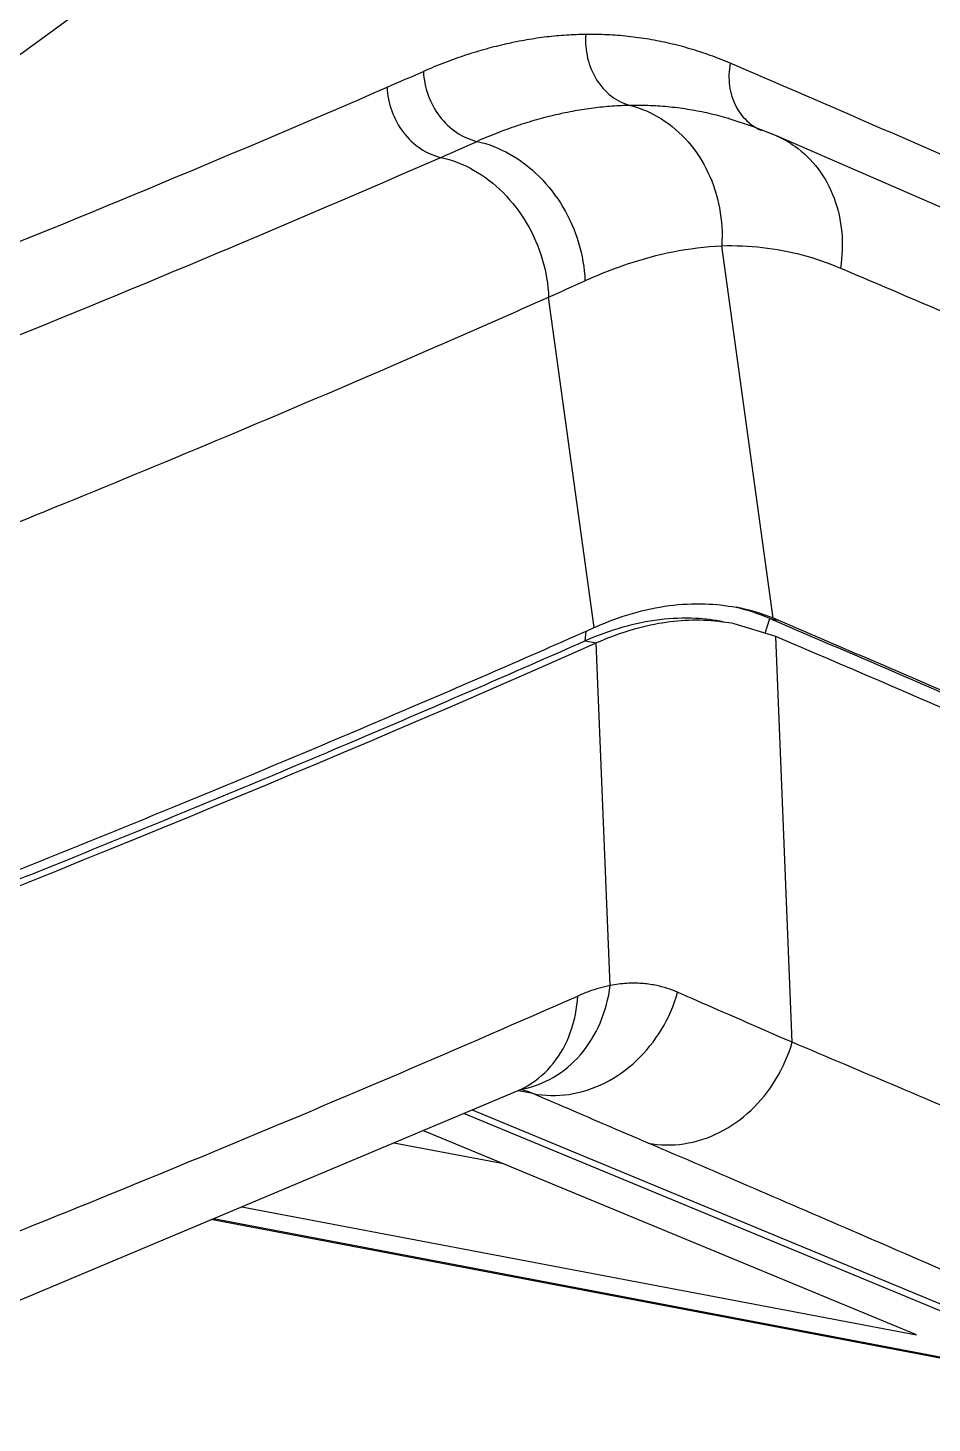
# Model space of a CAD drawing. Header units: millimetres. Extents: x -2947 to 97, y -3022 to 322.
# Drawn here: x -1267.92 to -1240.65, y -2027.92 to -1985.83 of the extents above; entities that cross this region are included whole.
import ezdxf

# ---------------------------------------------------------------- set-up
doc = ezdxf.new("R2010")
doc.units = ezdxf.units.MM
doc.layers.get('0').update_dxf_attribs({"linetype": 'CONTINUOUS'})

msp = doc.modelspace()

# ---------------------------------------------------------------- linework, layer by layer
at = {"color": 7}
for p, q in [((-1246.777410808341, -1988.566872456218), (-1246.777647301341, -1988.566802708318)), ((-1246.039318291741, -1988.809782604318), (-1246.777426591141, -1988.566867801218)), ((-1245.351470432141, -1989.082876586618), (-1246.039318291741, -1988.809782604318)), ((-1238.302912716841, -1992.144183700518), (-1245.351419093941, -1989.082897466718)), ((-1245.444387378841, -2003.631499526918), (-1246.997921444841, -1992.399908045818)), ((-1250.845838290741, -2003.917277595818), (-1252.220004462441, -1993.949406467018)), ((-1245.367446919541, -2004.187744506418), (-1246.622334776641, -2003.803964184618)), ((-1245.693289812341, -2004.088092502018), (-1245.547205850641, -2003.646294278518)), ((-1245.547205850641, -2003.646294278518), (-1245.284492850341, -2003.697312842718)), ((-1251.118080627041, -2004.320940526218), (-1251.090658213941, -2004.023753399418)), ((-1250.845838290741, -2003.917277595818), (-1250.800005661441, -2003.896967281818)), ((-1244.874892816141, -2016.428740048018), (-1245.367446919541, -2004.187744506418)), ((-1251.113170175241, -2004.318765176118), (-1251.118080627041, -2004.320940526218)), ((-1251.113170175241, -2004.318765176118), (-1250.781800604241, -2004.381787126018)), ((-1250.361322634241, -2014.715306532818), (-1250.781800604241, -2004.381787126018)), ((-1269.064503116041, -2024.577269241918), (-1253.135219333541, -2017.883314684418)), ((-1252.692515260741, -2017.976417295018), (-1253.136854077041, -2017.891910173218)), ((-1253.135219333541, -2017.883314684418), (-1253.134925926541, -2017.883185470018)), ((-1253.134925597241, -2017.883186217118), (-1253.079944498541, -2017.860487946618)), ((-1253.079944498541, -2017.860487946618), (-1253.012628891841, -2017.838005015718)), ((-1253.012628891841, -2017.838005015718), (-1252.999431436141, -2017.834794025518)), ((-1252.999431436141, -2017.834794025518), (-1252.999152729441, -2017.834739237718)), ((-1234.214859766241, -2027.093049915518), (-1254.778070296841, -2018.573689081918)), ((-1254.528404841441, -2018.468772298718), (-1233.285186914541, -2027.269860947618)), ((-1241.125602854741, -2025.257089610018), (-1256.008903790741, -2019.090921594518)), ((-1256.883528481441, -2019.458464668918), (-1253.626710957641, -2020.077866716318)), ((-1261.473323923641, -2021.387231997018), (-1241.125602854741, -2025.257089610018)), ((-1234.223383280341, -2027.137866573818), (-1262.403950965541, -2021.778308910018)), ((-1262.327875417641, -2021.746339722518), (-1234.214859766241, -2027.093049915518))]:
    msp.add_line(p, q, dxfattribs=at)
for centre, radius, start, end in [((-1478.057561214441, -1478.275949417718), 555.2064818794, 293.4525878504035, 293.5759961740993), ((-1467.551630209241, -1502.084601154918), 529.1834382677999, 291.8390441011931, 293.4350016258986), ((-1245.217217341641, -1987.549572536918), 1.4873463792, 244.1531805123121, 246.8672347500964), ((-1388.675877414141, -1685.242920460918), 332.3500101634, 293.6277169834007, 293.8336099187036), ((-1464.873885348441, -1510.665032186618), 522.8324485562999, 291.9950505740033, 293.6102684407999), ((-1325.248824233941, -1830.802717579718), 178.7457675668, 294.1145655334036, 294.500150972504), ((-1247.987693659541, -2009.355379694018), 6.2088354002, 66.85453275450008, 76.74179166669563), ((-1247.706525459941, -2009.326466268518), 6.127798535, 68.33617862419898, 79.23310157960017), ((-1247.745456640141, -2009.706809851418), 6.008704059199999, 82.44338494260052, 83.74582447399436), ((-1247.745973840941, -2009.710690345918), 6.012618868, 79.22929073060443, 82.44336205659589), ((-1247.812297303541, -2009.611515316818), 6.4317638529, 66.8575278387121, 68.39789470410427), ((-1470.401373464941, -1518.016631462118), 543.1490209973999, 291.3350174164992, 293.7853707127945), ((-1253.591351071441, -2020.016778893918), 2.2293988338, 74.80808959380097, 76.27318861279892), ((-1253.597226091141, -2020.036840971818), 2.2502994161, 66.29421528089422, 74.79758976610402)]:
    msp.add_arc(centre, radius, start, end, dxfattribs=at)
for centre, major_axis, ratio, start_param, end_param in [((-1849.856948088741, -1885.638804110418), (719.5930674416, -192.1727738432), 0.0984815698, 0.5363657622, 0.6002620797), ((-1848.898172636541, -1896.327698628418), (703.1118541605999, -6.3323185605), 0.2788698443, -0.6807420929000001, -0.5510308522)]:
    msp.add_ellipse(centre, major_axis=major_axis, ratio=ratio, start_param=start_param, end_param=end_param, dxfattribs=at)
for points, start_tangent, end_tangent in [([(-1286.501263897941, -1999.364202060618), (-1274.295038537041, -1991.018124738218), (-1262.352399980241, -1982.331864683518), (-1250.466208694441, -1973.091143433518), (-1238.698719797341, -1963.247719406518)], (0.8331824244851396, 0.5529982346527561), (0.7545293355913171, 0.6562663192120449)), ([(-1305.235973645041, -2006.527190234118), (-1288.686918993741, -1995.928016370218), (-1272.801866423441, -1984.936034961018), (-1257.100670614841, -1973.122016408118), (-1245.480434171341, -1963.640795729118)], (0.8510359088527024, 0.525107495512352), (0.763113408470115, 0.6462645942747623)), ([(-1251.097715160841, -1986.023499643818), (-1251.683798123741, -1986.046449699018), (-1252.277457388141, -1986.101343801118), (-1252.878602500141, -1986.188791828418), (-1253.487157586541, -1986.309473365718), (-1254.103064667141, -1986.464094338318), (-1254.726283743541, -1986.653425146718), (-1255.356745393741, -1986.878289655118), (-1255.994349930041, -1987.139554111818)], (-0.9999243656633232, -0.01229890047120089), (-0.9165358862022513, -0.3999524588041106)), ([(-1251.097715189641, -1986.023499640618), (-1251.042692583141, -1986.739992683218), (-1250.773084605041, -1987.388664901318), (-1250.323744116741, -1987.885661109218), (-1249.752758371541, -1988.166733589918)], (-0.0790406299254179, -0.9968713953268963), (0.9677159867525578, -0.2520431887267008)), ([(-1246.745097305541, -1986.893874493818), (-1247.347237625341, -1986.656465827318), (-1247.956137599941, -1986.456778709218), (-1248.571646232641, -1986.294748939018), (-1249.193650140841, -1986.170348682318), (-1249.822069214341, -1986.083605216418), (-1250.456799128641, -1986.034608182018), (-1251.097715160841, -1986.023499643818)], (-0.9192975753985034, 0.393563168838794), (-0.9999246115842786, -0.01227889034194005)), ([(-1246.745097335141, -1986.893874490618), (-1246.762532243141, -1987.575747964018), (-1246.567369593841, -1988.196791198218), (-1246.183408807541, -1988.681270200918), (-1245.865650764741, -1988.888128978618)], (-0.1799116291071892, -0.9836827769723313), (0.8999831818220597, -0.4359246178382697)), ([(-1234.611231820541, -1992.200124576818), (-1238.587559383341, -1990.435674734618), (-1242.632164132541, -1988.667027254918), (-1246.745097305541, -1986.893874493818)], (-0.9129165169434078, 0.4081463378396487), (-0.9192933773886027, 0.393572974541515)), ([(-1255.994349930041, -1987.139554111818), (-1255.853956894041, -1987.852684006918), (-1255.502662118541, -1988.496796346618), (-1254.987913932941, -1988.984892891418), (-1254.379237811341, -1989.251047971318)], (0.03637578062491045, -0.999338182290624), (0.9759690242466684, -0.2179093015706443)), ([(-1257.090896258041, -1987.616670946818), (-1256.950331122541, -1988.331799257518), (-1256.598165769641, -1988.977584785718), (-1256.082221521441, -1989.466334867918), (-1255.472559603041, -1989.731681035918)], (0.03594306292868307, -0.9993538393518607), (0.9765443267828102, -0.215316459724536)), ([(-1249.752761006441, -1988.166733599818), (-1250.303996793541, -1988.191862949518), (-1250.863142282841, -1988.247214807618), (-1251.430085528441, -1988.333386337218), (-1252.004729558141, -1988.451040693518), (-1252.587028790041, -1988.600866180618), (-1253.176921076941, -1988.783603364218), (-1253.774352787841, -1989.000051986718), (-1254.379238797941, -1989.251048935918)], (-0.9998263913459746, -0.01863295918758334), (-0.9148731237601581, -0.4037414611125921)), ([(-1246.777647277341, -1988.566802627018), (-1246.797675653241, -1988.560918886818), (-1247.376925590541, -1988.410240146518), (-1247.962145632641, -1988.295434395418), (-1248.553247709141, -1988.216522373918), (-1249.150157080441, -1988.173578982918), (-1249.752760851841, -1988.166733649618)], (-0.9591598514996563, 0.2828645952945633), (-0.9998267352531299, -0.01861449631517108)), ([(-1249.752760851841, -1988.166733649618), (-1248.814612919641, -1988.573184658518), (-1248.013274850441, -1989.264893396318), (-1247.414219582541, -1990.185404223818), (-1247.066318734641, -1991.259620807718), (-1246.997954458541, -1992.399907322018)], (0.9689046663162296, -0.2474343298546823), (-0.06570089079074931, -0.9978393622970093)), ([(-1245.351496664041, -1989.083077199018), (-1244.793761102541, -1989.396329969218), (-1244.093482812941, -1990.078943311018), (-1243.609976582141, -1990.965882835118), (-1243.380139542641, -1991.989464769818), (-1243.421510926241, -1993.071577942818)], (0.9181394803645463, -0.3962573590432372), (-0.161750297245314, -0.9868317188563877)), ([(-1254.379238797941, -1989.251048935918), (-1253.389316616441, -1989.633987235418), (-1252.500024113041, -1990.314294435018), (-1251.788386914441, -1991.233078803918), (-1251.315995255141, -1992.310822136718), (-1251.123733339141, -1993.454248774918)], (0.9769978301753283, -0.2132492434516484), (0.03891054658999402, -0.9992426979288205)), ([(-1255.472559596241, -1989.731681035518), (-1254.483343694341, -1990.114653873518), (-1253.594306570041, -1990.797118874618), (-1252.882905411541, -1991.719624162318), (-1252.411109630241, -1992.801811264918), (-1252.220016863741, -1993.949411994818)], (0.9771801210720079, -0.212412360708354), (0.0375011600006796, -0.9992965841023391)), ([(-1251.123733374941, -1993.454248770918), (-1249.842156652041, -1992.947452273118), (-1248.469486393441, -1992.580560699518), (-1246.997921444841, -1992.399908045818)], (0.9099491014565279, 0.4147199449730596), (0.9989998383212955, 0.04471379019972859)), ([(-1246.997921361741, -1992.399908646718), (-1245.769223058841, -1992.448511093018), (-1244.576969572841, -1992.673901508318), (-1243.421510923141, -1993.071577943118)], (0.9994409670921341, 0.03343281767873761), (0.9204697334266104, -0.3908138557491849)), ([(-1243.421510923141, -1993.071577943118), (-1236.211467969841, -1996.158009268218), (-1229.356792004841, -1999.141798744318), (-1222.845833446941, -2002.025054242918)], (0.9204652802078663, -0.3908243440880492), (0.9130294857254394, -0.4078935623369652)), ([(-1297.622209179341, -2011.766360147018), (-1290.637780880141, -2009.294724510018), (-1284.124056014741, -2006.910804570318), (-1278.043293718341, -2004.612272773918), (-1272.382576492641, -2002.405120132718), (-1267.140417478341, -2000.299641213118), (-1262.244623599441, -1998.276631366618), (-1257.384720221741, -1996.211088777818), (-1252.220004462441, -1993.949406467018)], (0.9444850016347339, 0.3285545338098935), (0.9136771216482654, 0.4064407919691878)), ([(-1250.800005661541, -2003.896967281918), (-1249.685914743841, -2003.488226538518), (-1248.584060986141, -2003.255549908918), (-1247.505848433141, -2003.201898754718), (-1246.561768221841, -2003.306545525518)], (0.914181937180006, 0.4053040657750814), (0.9824139959885793, -0.1867156674887031)), ([(-1246.953815112241, -2003.740940257918), (-1247.783043814641, -2003.642119801118), (-1248.871400549241, -2003.681826560618), (-1249.985108535841, -2003.908119192918), (-1251.113170175241, -2004.318765176118)], (-0.982416399202296, 0.1867030224136583), (-0.9143033823481861, -0.4050300297838009)), ([(-1247.090872517341, -2003.733867185018), (-1247.989300366741, -2003.701608461218), (-1248.907230383041, -2003.799292428018), (-1250.781800604241, -2004.381787126018)], (-0.9940485754353426, 0.1089377330173804), (-0.9143073842439147, -0.4050209958965712)), ([(-1245.547205850641, -2003.646294278518), (-1237.363025116741, -2007.175463236918), (-1229.456677688641, -2010.649271511418), (-1221.831773475041, -2014.066132650618)], (0.9195525442335851, -0.3929670703679131), (0.9109847545660117, -0.4124400283050897)), ([(-1245.284492850341, -2003.697312842718), (-1237.099925260441, -2007.227909365418), (-1229.196248980341, -2010.701864857418), (-1227.275596097141, -2011.556422060318)], (0.9195035643263471, -0.3930816647862674), (0.9132721072365029, -0.4073500437508231)), ([(-1303.615941766141, -2024.166915473118), (-1296.499469692941, -2021.746502165018), (-1289.528199102241, -2019.293160274218), (-1282.703917434341, -2016.807529104518), (-1276.028357172841, -2014.290248546818), (-1269.503200189041, -2011.741959521018), (-1263.130034609441, -2009.163285081718), (-1256.910405938841, -2006.554847715018), (-1250.845838290741, -2003.917277595818)], (0.9483827850539985, 0.3171278811666066), (0.914307264200472, 0.40502126688638)), ([(-1251.118080627041, -2004.320940526218), (-1257.185596876241, -2006.959744404018), (-1263.408621789441, -2009.569465541218), (-1269.785556786141, -2012.149433420118), (-1276.314773338741, -2014.698986982218), (-1282.994667480041, -2017.217494606418), (-1289.823843979141, -2019.704416800118), (-1296.800960644041, -2022.159237349318), (-1303.924666062441, -2024.581438712018)], (-0.9143073842407856, -0.4050209959036349), (-0.9484113362678451, -0.3170424849111558)), ([(-1252.999151332341, -2017.834746339518), (-1252.086048984041, -2017.490711735718), (-1251.261034646141, -2016.803464762118), (-1250.667862272441, -2015.848939823618), (-1250.361323201141, -2014.715306398918)], (0.9811935255039249, 0.1930265927513067), (0.1262960355762443, 0.9919925964429996)), ([(-1250.361322634241, -2014.715306532818), (-1250.682440844341, -2014.792637862118), (-1251.009525410041, -2014.897907678918), (-1251.343036238741, -2015.032027503518)], (-0.9806167721142873, -0.1959355665726767), (-0.9146197132719971, -0.4043151989404428)), ([(-1248.330405107641, -2014.921008313718), (-1248.645209887641, -2014.802267247518), (-1249.003705664441, -2014.709375024618), (-1249.407836025841, -2014.654584691218), (-1249.859578509741, -2014.651480672318), (-1250.361322634241, -2014.715306532818)], (-0.9168067596821052, 0.3993311475469932), (-0.9815067014583274, -0.1914277800957675)), ([(-1253.135012010841, -2017.882989680818), (-1252.838887485141, -2017.730336715018), (-1252.079422543541, -2017.063500147318), (-1251.565053095441, -2016.135648612218), (-1251.343036291441, -2015.032027490918)], (0.9154234695397147, 0.4024920762150123), (0.05744459702565382, 0.9983486957333897)), ([(-1252.692513793641, -2017.976418379318), (-1251.608452874641, -2017.998588862618), (-1250.536040862241, -2017.657328818118), (-1249.575516768741, -2016.984536036918), (-1248.816661373341, -2016.043096880518), (-1248.330405357341, -2014.921008254318)], (0.9814773312471234, -0.1915783083963953), (0.2715057833336766, 0.9624368081159234)), ([(-1244.874892816141, -2016.428740048018), (-1245.965779063541, -2015.951895916018), (-1247.103835028241, -2015.455457448718), (-1248.330405107641, -2014.921008313718)], (-0.916058687602106, 0.4010442380445172), (-0.916807097508197, 0.3993303719460812)), ([(-1249.216056987241, -2019.469017590218), (-1248.140401211441, -2019.489888480218), (-1247.075530104941, -2019.150079699418), (-1246.120257467041, -2018.481123510518), (-1245.363227001341, -2017.545095126918), (-1244.874686699541, -2016.428852496618)], (0.9816612433307151, -0.1906336888967809), (0.2760710234977628, 0.9611372378515453)), ([(-1225.438281022941, -2024.794308066118), (-1232.008316481341, -2021.923365453818), (-1238.495130724241, -2019.133248817818), (-1244.874891767941, -2016.428766132918)], (-0.9151004504107756, 0.4032259486416959), (-0.9216528140963335, 0.3880155799298651)), ([(-1249.216056984141, -2019.469017577418), (-1250.315672604441, -2018.998284257618), (-1251.460402725941, -2018.506761133418), (-1252.692515260741, -2017.976417295018)], (-0.9195573986549784, 0.3929557107090941), (-0.9183688943893884, 0.3957253767677936)), ([(-1229.886005915141, -2027.916270304618), (-1236.419910476841, -2025.016767851618), (-1242.871329002241, -2022.199351676518), (-1249.216056984141, -2019.469017577418)], (-0.9127640003498734, 0.4084873066146564), (-0.9195569832246477, 0.3929566828580281))]:
    msp.add_spline(points, degree=3, dxfattribs=dict(at, start_tangent=start_tangent, end_tangent=end_tangent))

doc.saveas('drawing.dxf')
